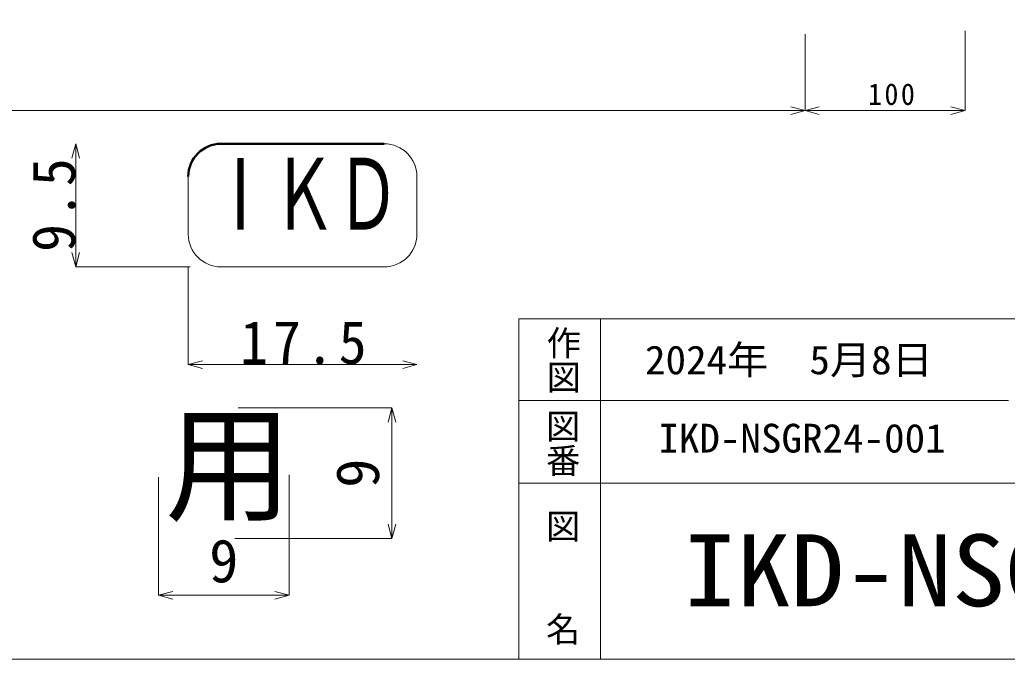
# Model space of a CAD drawing. Units: millimetres, scale not verified, with parts at other scales. Extents: x -791 to 4876, y -836 to 3020.
# Drawn here: x -168 to 437, y -589 to -198 of the extents above; entities that cross this region are included whole.
import ezdxf
from ezdxf.enums import TextEntityAlignment as Align

# ---------------------------------------------------------------- set-up
doc = ezdxf.new("R2010")
doc.units = ezdxf.units.MM
doc.header["$LTSCALE"] = 6
doc.layers.add('0-3', color=7, linetype='Continuous', lineweight=18)
doc.layers.add('0-A', color=3, linetype='Continuous', lineweight=25)
doc.styles.add('@ＭＳ ゴシック', font='')
doc.styles.add('ＭＳ ゴシック', font='')
doc.styles.get('@ＭＳ ゴシック').set_extended_font_data('@MS Gothic')
doc.styles.get('ＭＳ ゴシック').set_extended_font_data('MS Gothic')

msp = doc.modelspace()

# ---------------------------------------------------------------- linework, layer by layer
at = {"layer": '0-3'}
msp.add_lwpolyline([(-790.535, -589.047), (937.465, -589.047), (937.465, 622.953), (-790.535, 622.953)], close=True, dxfattribs=at)
at = {"layer": '0-A', "color": 4, "lineweight": 9}
for p, q in [((410.765, -253.162), (410.765, -204.312)), ((312.766, -253.162), (312.766, -206.367)), ((-651.184, -253.162), (312.766, -253.162)), ((312.766, -253.162), (304.073, -250.833)), ((312.766, -253.162), (304.073, -255.492)), ((312.766, -253.162), (321.46, -250.833)), ((312.766, -253.162), (410.765, -253.162)), ((312.766, -253.162), (321.46, -255.492)), ((410.765, -253.162), (402.071, -250.833)), ((410.765, -253.162), (402.071, -255.492)), ((-133.917, -273.532), (-136.247, -282.226)), ((-133.917, -348.829), (-133.917, -273.532)), ((-133.917, -273.532), (-131.588, -282.226)), ((-133.917, -348.829), (-136.247, -340.136)), ((-133.917, -348.829), (-131.588, -340.136)), ((-133.917, -348.829), (-63.813, -348.829)), ((-64.975, -408.651), (-64.975, -348.872)), ((-64.975, -408.651), (-56.282, -406.322)), ((-64.975, -408.651), (75.025, -408.651)), ((-64.975, -408.651), (-56.282, -410.981)), ((75.025, -408.651), (66.332, -406.322)), ((75.025, -408.651), (66.332, -410.981)), ((59.764, -435.144), (-34.497, -435.144)), ((59.764, -435.144), (57.435, -443.838)), ((59.764, -515.144), (59.764, -435.144)), ((59.764, -435.144), (62.094, -443.838)), ((-83.244, -549.903), (-83.244, -477.529)), ((-3.244, -549.903), (-3.244, -476.169)), ((59.764, -515.144), (57.435, -506.451)), ((59.764, -515.144), (62.094, -506.451)), ((59.764, -515.144), (-36.537, -515.144)), ((-83.244, -549.903), (-74.551, -547.574)), ((-83.244, -549.903), (-3.244, -549.903)), ((-83.244, -549.903), (-74.551, -552.233)), ((-3.244, -549.903), (-11.937, -547.574)), ((-3.244, -549.903), (-11.937, -552.233))]:
    msp.add_line(p, q, dxfattribs=at)
at = {"layer": '0-A', "color": 7, "lineweight": 50}
msp.add_line((55.025, -273.532), (-44.975, -273.532), dxfattribs=at)
at = {"layer": '0-A', "color": 7, "lineweight": 18}
for p, q in [((-64.975, -328.872), (-64.975, -293.532)), ((75.025, -293.532), (75.025, -328.872)), ((55.025, -348.872), (-44.975, -348.872)), ((137.465, -380.693), (187.465, -380.693)), ((137.465, -589.047), (137.465, -380.693)), ((187.465, -380.693), (937.465, -380.693)), ((187.465, -380.693), (187.465, -589.047)), ((187.465, -430.693), (137.465, -430.693)), ((187.465, -430.693), (437.465, -430.693)), ((187.465, -481.21), (937.465, -481.21)), ((187.465, -589.047), (137.465, -589.047))]:
    msp.add_line(p, q, dxfattribs=at)
msp.add_lwpolyline([(137.465, -406.21), (137.465, -481.21), (187.465, -481.21)], dxfattribs=at)
at = {"layer": '0-A', "color": 7, "lineweight": 50}
msp.add_arc((-44.975, -293.532), 20, 90, 180, dxfattribs=at)
at = {"layer": '0-A', "color": 7, "lineweight": 18}
for centre, start, end in [((55.025, -293.532), 0, 90), ((-44.975, -328.872), 180, 270), ((55.025, -328.872), 270, 0)]:
    msp.add_arc(centre, 20, start, end, dxfattribs=at)

# ---------------------------------------------------------------- texts
at = {"layer": '0-A', "color": 6, "style": 'ＭＳ ゴシック'}
for s, width, p in [('ⅠＫＤ', 0.65, (-52.549, -339.282)), ('IKD-NSGR24\u3000製作図\u30001', 1.1, (238, -569.786))]:
    msp.add_text(s, height=43.99, dxfattribs=dict(at, width=width)).set_placement(p, align=Align.BOTTOM_LEFT)
at = {"layer": '0-A', "style": '@ＭＳ ゴシック'}
for s, p in [('作図', (152.439, -384.724)), ('図番', (152.002, -435.749)), ('図\u3000\u3000名', (152.002, -496.979))]:
    msp.add_text(s, height=15.4, rotation=270, dxfattribs=at).set_placement(p, align=Align.BOTTOM_LEFT)
at = {"layer": '0-A', "color": 2, "style": 'ＭＳ ゴシック', "width": 1.05}
for s, p in [('2024年\u30005月8日', (214.744, -419.874)), ('IKD-NSGR24-001', (222.884, -467.796))]:
    msp.add_text(s, height=17.6, dxfattribs=at).set_placement(p, align=Align.BOTTOM_LEFT)
at = {"layer": '0-A', "color": 6, "style": 'ＭＳ ゴシック'}
for s, height, p in [('用', 57.18, (-79.259, -515.535)), ('9', 26.39, (-52.244, -549.903))]:
    msp.add_text(s, height=height, dxfattribs=at).set_placement(p, align=Align.BOTTOM_LEFT)
msp.add_text('9', height=26.39, rotation=90, dxfattribs=at).set_placement((59.764, -484.144), align=Align.BOTTOM_LEFT)
at = {"layer": '0-A', "color": 6, "attachment_point": 7, "style": 'ＭＳ ゴシック'}
for s, insert, char_height in [('\\T1.18;\\W0.95;100', (351.328, -249.933), 13.2), ('\\T1.18;\\W0.95;17.5', (-33.225, -408.651), 26.39)]:
    msp.add_mtext(s, dxfattribs=dict(at, insert=insert, char_height=char_height))
at = {"layer": '0-A', "color": 6, "insert": (-133.917, -339.681), "char_height": 26.39, "attachment_point": 7, "rotation": 90, "style": 'ＭＳ ゴシック'}
msp.add_mtext('\\T1.18;\\W0.95;9.5', dxfattribs=at)

doc.saveas('drawing.dxf')
